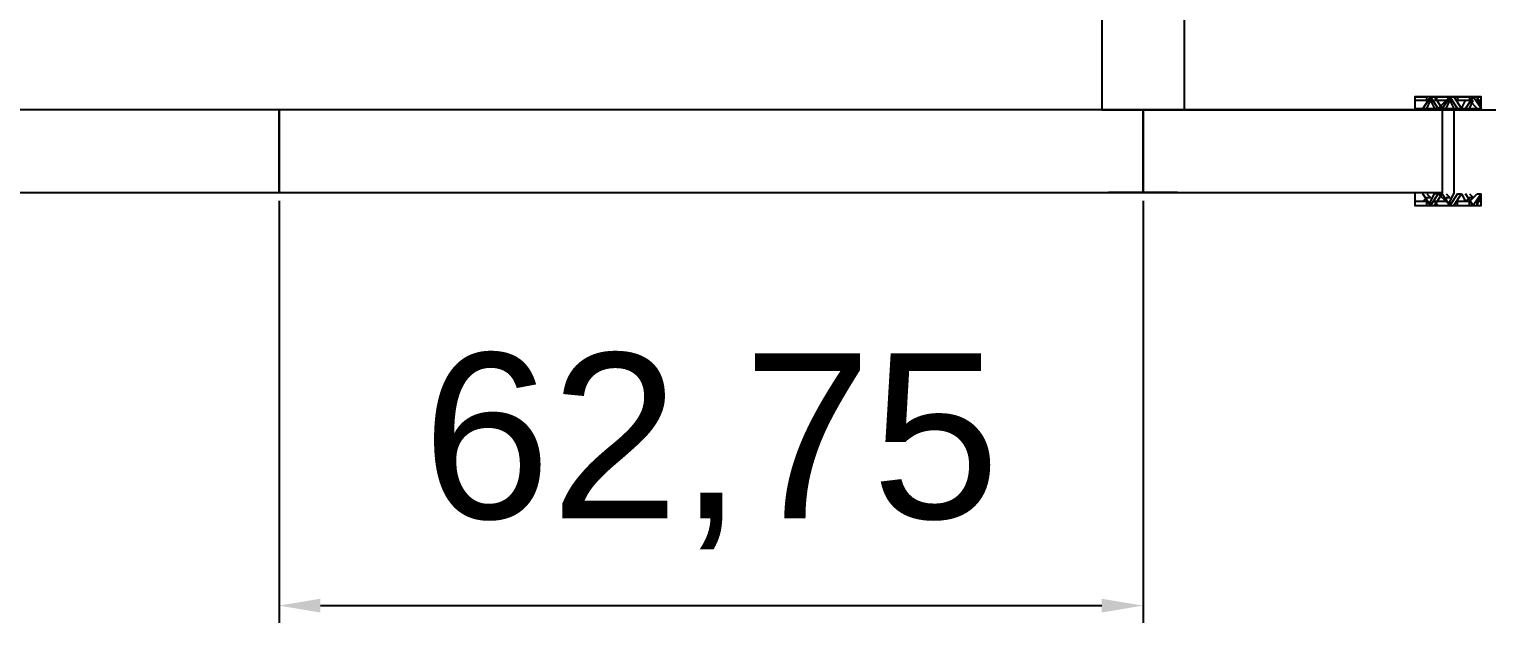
# Model space of a CAD drawing. Header units: centimetres. Extents: x -114 to 2948, y -828 to 1257.
# Drawn here: x 2263.4 to 2369.2, y 347.2 to 390.4 of the extents above; entities that cross this region are included whole.
import ezdxf

# ---------------------------------------------------------------- set-up
doc = ezdxf.new("R2010")
doc.units = ezdxf.units.CM
for name, color, linetype in [('IC_UCLU_H_60', 1, 'Continuous'), ('MONTAJ_OZEL_OLCU', 6, 'Continuous'), ('MONTAJ_OZEL_PANO', 6, 'Continuous'), ('MONTAJ_STANDART', 7, 'Continuous')]:
    doc.layers.add(name, color=color, linetype=linetype)
doc.styles.get("Standard").update_dxf_attribs({"font": 'Arial.ttf'})
doc.dimstyles.new('ISO-25', dxfattribs={"dimtxt": 12, "dimasz": 3, "dimexe": 1.25, "dimexo": 0.625, "dimgap": 4, "dimtad": 1, "dimtxsty": 'Standard', "dimcen": 2.5, "dimadec": 0, "dimazin": 0, "dimtfac": 1, "dimtmove": 0, "dimatfit": 3, "dimfxl": 1, "dimarcsym": 0})

# ---------------------------------------------------------------- blocks, each defined once
blk = doc.blocks.new('MNT_BOM_I01_1255p0_H_DOLU_PP')
at = {"color": 0}
blk.add_lwpolyline([(0, 0), (125.5, 0), (125.5, 6), (0, 6)], close=True, dxfattribs=at)
blk = doc.blocks.new('*D227')
at = {"layer": 'Defpoints', "color": 0, "transparency": 16777216}
for p in [(2281.5, 378.5), (2344.25, 378.5), (2344.25, 348.5)]:
    blk.add_point(p, dxfattribs=at)
at = {"layer": 'MONTAJ_OZEL_OLCU', "color": 0, "lineweight": -2, "transparency": 16777216}
for p, q in [((2281.5, 377.88), (2281.5, 347.25)), ((2344.25, 377.88), (2344.25, 347.25)), ((2284.5, 348.5), (2341.25, 348.5))]:
    blk.add_line(p, q, dxfattribs=at)
at = {"layer": 'MONTAJ_OZEL_OLCU', "color": 0, "transparency": 16777216}
for points in [[(2284.5, 349), (2284.5, 348), (2281.5, 348.5)], [(2341.25, 349), (2341.25, 348), (2344.25, 348.5)]]:
    blk.add_solid(points, dxfattribs=at)
at = {"layer": 'MONTAJ_OZEL_OLCU', "color": 0, "transparency": 16777216, "insert": (2312.88, 359.71), "char_height": 12, "attachment_point": 5}
blk.add_mtext('62,75', dxfattribs=at)
blk = doc.blocks.new('MNT_BOM_I06_627p5_H_DOLU_PP')
at = {"color": 0}
blk.add_lwpolyline([(0, 0), (62.75, 0), (62.75, 6), (0, 6)], close=True, dxfattribs=at)
blk = doc.blocks.new('MNT_BOM_K01_IC_KAPI_ACIKLIK820')
at = {"color": 133, "linetype": 'Continuous', "lineweight": 25, "true_color": 0x6ec1dd}
for p, q in [((54247.47, 7919.88), (54248.32, 7919.88)), ((54248.32, 7919.59), (54247.47, 7919.59)), ((54248.6, 7919.88), (54248.04, 7919.03)), ((54248.32, 7919.31), (54248.04, 7919.59)), ((54248.32, 7919.88), (54248.32, 7919.59)), ((54248.32, 7919.31), (54248.6, 7919.31)), ((54248.32, 7919.03), (54248.6, 7919.31)), ((54249.16, 7919.03), (54248.6, 7919.88)), ((54248.6, 7919.88), (54248.6, 7919.59)), ((54248.6, 7919.88), (54248.88, 7919.88)), ((54248.6, 7919.59), (54248.88, 7919.03)), ((54249.16, 7919.88), (54248.88, 7919.59)), ((54248.88, 7919.88), (54249.45, 7919.03)), ((54249.73, 7919.59), (54248.88, 7919.59)), ((54249.16, 7919.03), (54248.88, 7919.03)), ((54249.16, 7919.88), (54249.16, 7919.88)), ((54249.16, 7919.03), (54249.73, 7919.59)), ((54249.16, 7919.03), (54249.45, 7919.03)), ((54250.01, 7919.88), (54249.45, 7919.03)), ((54250.01, 7919.88), (54249.73, 7919.59)), ((54249.73, 7919.31), (54249.73, 7919.59)), ((54249.73, 7919.31), (54250.01, 7919.31)), ((54249.73, 7919.03), (54250.01, 7919.31)), ((54250.57, 7919.03), (54250.01, 7919.88)), ((54250.01, 7919.88), (54250.01, 7919.88)), ((54250.01, 7919.88), (54250.01, 7919.59)), ((54250.01, 7919.88), (54250.29, 7919.88)), ((54250.01, 7919.59), (54250.29, 7919.03)), ((54250.29, 7919.88), (54250.86, 7919.03)), ((54250.29, 7912.83), (54250.29, 7919.03)), ((54250.57, 7919.88), (54250.57, 7919.88)), ((54250.57, 7919.88), (54250.57, 7919.59)), ((54251.42, 7919.59), (54250.57, 7919.59)), ((54250.57, 7919.03), (54250.57, 7919.03)), ((54250.57, 7919.03), (54250.86, 7919.03)), ((54250.86, 7919.03), (54251.14, 7919.59)), ((54251.7, 7919.88), (54251.14, 7919.03)), ((54251.42, 7919.31), (54251.14, 7919.59)), ((54251.42, 7919.88), (54251.42, 7919.88)), ((54251.42, 7919.88), (54251.42, 7919.59)), ((54251.7, 7919.88), (54251.42, 7919.59)), ((54251.42, 7919.59), (54251.98, 7919.03)), ((54251.42, 7919.31), (54251.7, 7919.31)), ((54251.42, 7919.03), (54251.7, 7919.31)), ((54252.27, 7919.03), (54251.7, 7919.88)), ((54251.7, 7919.88), (54252.27, 7919.88)), ((54251.7, 7919.88), (54251.98, 7919.88)), ((54251.98, 7919.88), (54251.98, 7919.88)), ((54251.98, 7919.88), (54251.98, 7919.59)), ((54251.98, 7919.88), (54252.27, 7919.03)), ((54252.27, 7919.59), (54251.98, 7919.59)), ((54251.98, 7919.03), (54251.98, 7919.03)), ((54251.98, 7919.03), (54252.27, 7919.03)), ((54252.27, 7919.03), (54252.27, 7919.03)), ((54248.6, 7911.98), (54248.04, 7912.83)), ((54248.32, 7912.83), (54248.6, 7912.26)), ((54249.16, 7912.83), (54248.6, 7911.98)), ((54248.6, 7912.26), (54248.88, 7912.83)), ((54249.16, 7912.83), (54248.88, 7912.83)), ((54248.88, 7911.98), (54249.45, 7912.83)), ((54249.16, 7912.83), (54249.45, 7912.83)), ((54249.16, 7912.83), (54249.73, 7912.26)), ((54250.01, 7911.98), (54249.45, 7912.83)), ((54249.73, 7912.83), (54250.01, 7912.26)), ((54250.57, 7912.83), (54250.01, 7911.98)), ((54250.01, 7912.26), (54250.29, 7912.83)), ((54250.29, 7911.98), (54250.86, 7912.83)), ((54250.57, 7912.83), (54250.57, 7912.83)), ((54250.57, 7912.83), (54250.86, 7912.83)), ((54250.86, 7912.83), (54251.14, 7912.26)), ((54251.7, 7911.98), (54251.14, 7912.83)), ((54251.42, 7912.26), (54251.98, 7912.83)), ((54251.42, 7912.83), (54251.7, 7912.26)), ((54252.27, 7912.83), (54251.7, 7911.98)), ((54251.98, 7912.83), (54251.98, 7912.83)), ((54251.98, 7912.83), (54252.27, 7912.83)), ((54251.98, 7911.98), (54252.27, 7912.83)), ((54252.27, 7912.83), (54252.27, 7912.83)), ((54248.32, 7912.26), (54247.47, 7912.26)), ((54247.47, 7911.98), (54248.32, 7911.98)), ((54248.32, 7912.26), (54248.04, 7912.26)), ((54248.32, 7912.26), (54248.32, 7911.98)), ((54248.32, 7912.26), (54248.6, 7912.26)), ((54249.16, 7911.98), (54248.88, 7912.26)), ((54249.73, 7912.26), (54248.88, 7912.26)), ((54249.16, 7911.98), (54249.16, 7911.98)), ((54250.01, 7911.98), (54249.73, 7912.26)), ((54249.73, 7912.26), (54249.73, 7912.26)), ((54249.73, 7912.26), (54250.01, 7912.26)), ((54250.01, 7911.98), (54250.01, 7912.26)), ((54250.01, 7911.98), (54250.01, 7911.98)), ((54250.01, 7911.98), (54250.29, 7911.98)), ((54250.57, 7911.98), (54250.57, 7912.26)), ((54251.42, 7912.26), (54250.57, 7912.26)), ((54250.57, 7911.98), (54250.57, 7911.98)), ((54251.42, 7912.26), (54251.14, 7912.26)), ((54251.42, 7911.98), (54251.42, 7912.26)), ((54251.7, 7911.98), (54251.42, 7912.26)), ((54251.42, 7912.26), (54251.7, 7912.26)), ((54251.42, 7911.98), (54251.42, 7911.98)), ((54251.7, 7911.98), (54252.27, 7911.98)), ((54251.7, 7911.98), (54251.98, 7911.98)), ((54251.98, 7911.98), (54251.98, 7912.26)), ((54252.27, 7912.26), (54251.98, 7912.26)), ((54251.98, 7911.98), (54251.98, 7911.98))]:
    blk.add_line(p, q, dxfattribs=at)
for points in [[(54247.47, 7919.03), (54247.47, 7919.88), (54252.27, 7919.88), (54252.27, 7919.03)], [(54248.6, 7919.88), (54250.01, 7919.88), (54251.42, 7919.88)], [(54248.6, 7912.26), (54248.6, 7911.98), (54248.88, 7911.98)], [(54248.6, 7911.98), (54250.01, 7911.98), (54251.42, 7911.98)]]:
    blk.add_lwpolyline(points, dxfattribs=at)
blk.add_lwpolyline([(54247.47, 7912.83), (54252.27, 7912.83), (54252.27, 7911.98), (54247.47, 7911.98)], close=True, dxfattribs=at)
blk = doc.blocks.new('MNT_BOM_I11_1255p0_H_K01_PM')
at = {"color": 0}
blk.add_lwpolyline([(0, 0), (21.75, 0), (21.75, 6), (0, 6)], close=True, dxfattribs=at)
at = {"yscale": -1}
blk.add_blockref('MNT_BOM_K01_IC_KAPI_ACIKLIK820', (-54227.72, 7918.93), dxfattribs=at)
blk = doc.blocks.new('*D233')
at = {"layer": 'Defpoints', "color": 0, "transparency": 16777216}
for p in [(2341.25, 507), (2379.25, 507), (2341.25, 384.5)]:
    blk.add_point(p, dxfattribs=at)
at = {"layer": 'MONTAJ_OZEL_OLCU', "color": 0, "lineweight": -2, "transparency": 16777216}
for p, q in [((2341.88, 507), (2380.5, 507)), ((2379.25, 387.5), (2379.25, 504)), ((2341.88, 384.5), (2380.5, 384.5))]:
    blk.add_line(p, q, dxfattribs=at)
at = {"layer": 'MONTAJ_OZEL_OLCU', "color": 0, "transparency": 16777216}
for points in [[(2378.75, 504), (2379.75, 504), (2379.25, 507)], [(2378.75, 387.5), (2379.75, 387.5), (2379.25, 384.5)]]:
    blk.add_solid(points, dxfattribs=at)
at = {"layer": 'MONTAJ_OZEL_OLCU', "color": 0, "transparency": 16777216, "insert": (2368.04, 445.75), "char_height": 12, "attachment_point": 5, "rotation": 90}
blk.add_mtext('122,5', dxfattribs=at)
blk = doc.blocks.new('MNT_BOM_I04_1225p0_V_K01_MP')
at = {"color": 0}
blk.add_lwpolyline([(0, 0), (6, 0), (6, 20.25), (0, 20.25)], close=True, dxfattribs=at)
blk = doc.blocks.new('MNT_BOM_B03_UCLU_H_60')
at = {"color": 31}
for p, q in [((7552.18, 809.99), (7549.68, 809.99)), ((7549.68, 809.99), (7549.68, 803.99)), ((7543.68, 804.49), (7543.68, 809.49)), ((7549.68, 804.49), (7549.68, 809.49)), ((7549.68, 806.99), (7543.68, 806.99)), ((7543.68, 806.99), (7543.68, 804.49)), ((7549.68, 804.49), (7549.68, 806.99)), ((7549.68, 803.99), (7552.18, 803.99))]:
    blk.add_line(p, q, dxfattribs=at)

msp = doc.modelspace()

# ---------------------------------------------------------------- block references
at = {"layer": 'IC_UCLU_H_60', "rotation": 90}
msp.add_blockref('MNT_BOM_B03_UCLU_H_60', (3151.24, -7165.178), dxfattribs=at)
at = {"layer": 'MONTAJ_OZEL_PANO'}
for name, p in [('MNT_BOM_I04_1225p0_V_K01_MP', (2341.25, 384.5)), ('MNT_BOM_I06_627p5_H_DOLU_PP', (2281.5, 378.5))]:
    msp.add_blockref(name, p, dxfattribs=at)
at = {"layer": 'MONTAJ_STANDART'}
for name, p in [('MNT_BOM_I11_1255p0_H_K01_PM', (2344.25, 378.5)), ('MNT_BOM_I01_1255p0_H_DOLU_PP', (2156, 378.5))]:
    msp.add_blockref(name, p, dxfattribs=at)

# ---------------------------------------------------------------- dimensions: what is measured, and where the dimension line sits
at = {"layer": 'MONTAJ_OZEL_OLCU'}
dim = msp.add_linear_dim(base=(2379.25, 507), p1=(2341.25, 384.5), p2=(2341.25, 507), angle=90, dimstyle='ISO-25', dxfattribs=at)
dim.commit()
dim.dimension.update_dxf_attribs({"geometry": '*D233', "text_midpoint": (2368.039, 445.75)})
dim = msp.add_linear_dim(base=(2344.25, 348.5), p1=(2281.5, 378.5), p2=(2344.25, 378.5), dimstyle='ISO-25', dxfattribs=at)
dim.commit()
dim.dimension.update_dxf_attribs({"geometry": '*D227', "text_midpoint": (2312.875, 359.711)})

doc.saveas('drawing.dxf')
